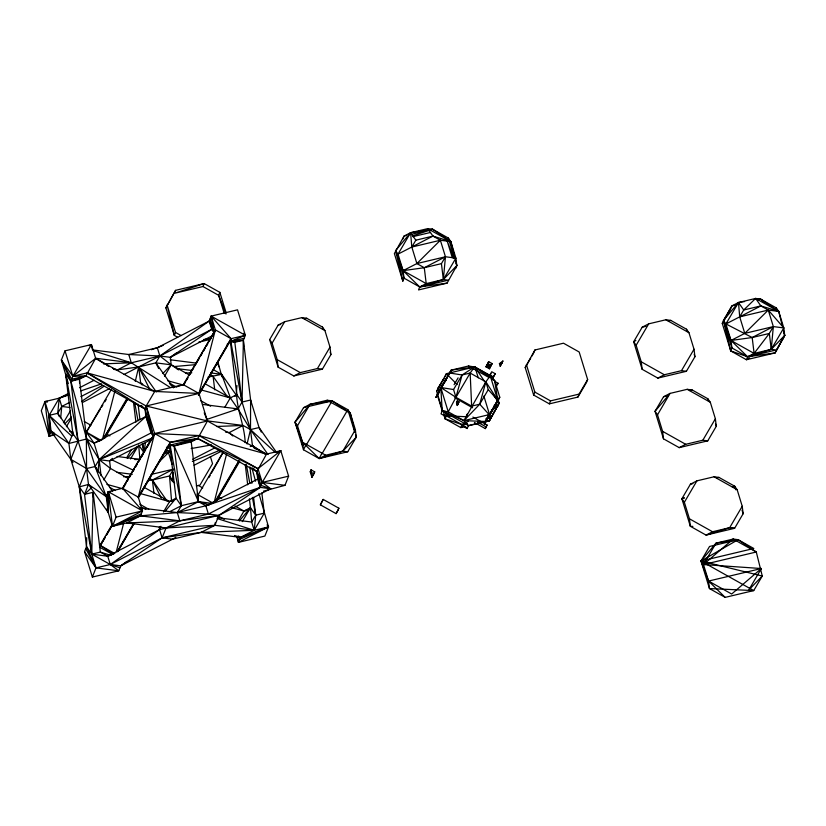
<?xml version="1.0" encoding="UTF-8"?>
<svg xmlns="http://www.w3.org/2000/svg" width="826" height="826" viewBox="0 0 826 826"><rect width="100%" height="100%" fill="white"/><g stroke="black" fill="none" stroke-linecap="round" stroke-linejoin="round"><path stroke-width="1.24" d="M258.91 493.483L268.512 526.905L254.232 530.302L214.925 525.305L166.047 527.928L126.739 522.93L140.523 515.837L142.485 510.881L138.262 497.107L122.558 488.311L108.278 491.697L108.227 512.554L112.46 526.317L126.739 522.93L131.809 522.476M107.101 494.681L108.227 512.554L88.475 484.439L86.554 468.548L86.338 432.132L111.365 389.407M254.614 448.611L252.415 445.482L250.495 429.592L250.608 400.021L243.391 340.25L245.353 335.294L237.537 309.843L211.136 316.11L209.174 321.077L159.862 355.996L124.055 374.467M127.028 561.381L120.73 565.831L118.768 570.797L92.367 577.064L84.551 551.613L86.513 546.657L86.709 537.643M236.99 385.566C234.336 405.349 244.558 423.201 245.177 442.674M268.058 454.579L250.495 429.592L242.049 402.055L243.391 340.25L229.896 341.665L227.14 344.318M215.101 522.879L214.925 525.305L201.141 532.388L172.572 539.172L120.73 565.831L110.281 564.509L95.992 567.896L92.367 577.064M60.701 417.832L61.743 406.454L59.214 398.184L68.228 393.548M97.974 472.296L99.141 459.648L94.071 443.128L86.338 432.132L100.214 409.345M172.376 481.754L173.192 472.906M402.83 281.119L395.551 250.608L404.007 278.145L419.711 286.942L443.345 279.529L445.451 256.772L440.372 240.252L432.969 236.102L427.723 228.626L410.584 232.705L404.079 236.04L394.374 253.582L402.83 281.119L404.007 278.145L403.098 270.649L398.029 254.129L395.551 250.608L410.584 232.705L432.648 229.256L448.353 238.064L450.831 241.584L455.9 258.104L456.809 265.6L455.632 268.574M735.708 304.97L731.981 305.857L723.452 320.416L731.898 347.952L747.602 356.76L771.247 349.346L773.342 326.59L768.273 310.07L760.87 305.919L755.614 298.444L738.475 302.512L731.981 305.857L722.265 323.389L730.721 350.926L746.425 359.733L774.995 352.95L784.7 335.408L783.791 327.922L778.722 311.392L776.244 307.871L760.539 299.074L755.614 298.444L743.73 309.987L739.704 316.854L725.92 323.937L731 340.467L731.898 347.952L730.721 350.926L747.602 356.76L774.995 352.95L784.7 335.408L783.502 330.606M59.389 416.696L57.727 413.31L59.214 398.184L67.443 394.838M175.824 537.292L172.572 539.172L162.123 537.85L159.583 529.59L159.852 527.143M238.859 539.884L238.487 542.352L264.878 536.074L268.512 526.905L267.077 524.871M140.482 458.399L143.92 452.514L145.479 442.499M135.278 381.354L138.706 366.93L155.846 362.862L171.219 364.813L189.051 374.808M247.067 444.016L250.495 429.592L238.022 408.922L230.289 397.925L204.662 383.553M102.362 439.69L114.897 391.07M116.363 551.562L123.745 522.889M263.442 491.171L284.97 485.327L288.604 476.158L280.788 450.707L266.509 454.104L198.911 435.55L170.342 442.344L138.262 497.107L154.638 433.536L146.192 406L87.122 372.887L72.833 376.284L70.871 381.24L78.098 441.012L86.554 468.548L106.306 496.663L108.227 512.554L106.884 508.94M214.161 502.353L226.685 453.732M489.374 377.079L474.527 366.961L462.085 374.973L455.942 397.327L448.239 411.823L442.22 410.873L437.15 394.353L451.368 370.089L468.507 366.011L474.527 366.961L490.231 375.768L494.681 380.683L499.751 397.203L494.702 406.805M449.313 372.96L462.085 374.973L470.159 373.053L485.864 381.86L488.259 389.645L479.73 404.203L471.646 406.124L455.942 397.327L470.159 373.053L474.527 366.961L451.368 370.089L440.785 387.518L442.22 410.873L463.954 420.63L479.73 404.203L485.864 381.86L490.231 375.768L497.696 400.073L484.356 424.45L492.761 410.109M146.718 414.146L145.913 416.469L99.141 459.648L95.124 466.514L86.554 468.548L70.84 459.349L51.078 431.244L49.157 415.354L44.934 401.581L59.214 398.184L68.878 394.921M59.214 398.184L49.157 415.354L68.919 443.459L70.84 459.349L79.296 486.886L86.513 546.657L91.769 554.132L107.741 556.249L159.583 529.59L218.849 515.383L270.691 488.724L260.242 487.392L257.702 479.132L258.507 476.808M47.402 401.374L44.934 401.581L41.3 410.749L49.116 436.2L55.063 434.786M68.31 383.594L61.392 360.002L65.027 350.833L91.418 344.566L95.651 358.329L104.386 363.781M101.123 440.258L94.071 443.128L86.668 438.978L68.919 443.459L51.078 431.244L49.116 436.2L53.876 434.239M68.919 443.459L72.843 433.536L65.615 373.775L70.871 381.24L86.668 438.978L95.124 466.514L106.306 496.663L108.278 491.697L110.653 491.625M65.615 373.775L78.098 441.012L70.84 459.349L72.967 462.539M86.554 468.548L79.296 486.886L91.769 554.132L95.992 567.896L118.768 570.797L110.281 564.509L91.769 554.132L84.541 494.361L79.296 486.886L88.475 484.439L106.306 496.663M119.946 567.823L110.281 564.509L107.741 556.249L100.338 552.098L93.111 492.327L84.541 494.361L88.475 484.439M177.693 337.297L174.327 335.418L165.881 307.881L175.587 290.339L204.146 283.555L219.85 292.352L226.107 312.703M175.587 290.339L165.881 307.881M108.278 491.697L116.084 517.148L112.46 526.317L142.485 510.881L108.278 491.697L112.46 526.317L140.523 515.837L177.301 512.574L205.86 505.791L257.702 479.132L256.803 471.636L266.509 454.104L207.44 420.992L198.983 393.455L183.279 384.648L154.72 391.441L146.192 406L145.004 408.973L145.913 416.469L150.982 432.989L153.46 436.51L150.26 441.993M175.515 332.434L174.327 335.418L167.059 304.897L175.515 332.434L181.121 335.583M202.969 286.529L204.146 283.555L174.41 293.313L202.969 286.529L218.673 295.336L226.014 314.045M116.084 517.148L142.485 510.881L122.558 488.311L154.638 433.536L207.44 420.992L204.228 412.804M219.85 292.352L218.673 295.336L224.187 313.291M214.584 331.866L215.369 329.884L211.136 316.11L245.353 335.294L229.896 341.665L198.446 395.334L231.073 338.681L245.353 335.294L243.918 333.26M243.629 346.631L243.391 340.25L234.821 342.284L229.896 341.665L231.073 338.681L211.136 316.11L214.192 332.857L211.714 329.337L209.174 321.077L157.332 347.736L151.282 349.718M277.226 452.183L280.788 450.707L262.203 482.436L260.242 487.392L218.849 515.383L214.925 525.305L162.123 537.85L110.281 564.509L159.583 529.59L160.894 526.276M166.408 447.971L169.165 445.317L174.1 445.947L191.229 441.869L197.734 438.534L207.44 420.992L146.192 406L153.46 436.51L145.913 416.469L94.071 443.128M120.73 565.831L162.123 537.85L166.047 527.928L179.831 520.834L208.4 514.051L260.242 487.392L256.803 471.636L253.055 468.105M261.821 492.792L264.289 513.142L254.232 530.302L240.449 537.385L238.487 542.352L268.512 526.905L240.449 537.385L201.141 532.388L162.123 537.85M310.235 471.791L311.02 469.798L314.716 471.873L311.929 477.294L310.235 471.791L313.932 473.866M402.902 239.024L404.079 236.04L406.568 235.451M323.173 499.41L320.374 504.831L336.089 513.627L338.092 510.2L338.877 508.217L323.173 499.41L320.374 504.831M395.551 250.608L403.098 270.649L419.711 286.942L448.27 280.159L443.345 279.529L426.206 283.607L419.711 286.942L418.534 289.926L447.093 283.132L456.809 265.6L455.611 260.789M442.158 409.221L436.644 391.266L446.36 373.724L474.527 366.961M437.914 394.023L435.973 397.337L451.368 370.089L450.191 373.063M445.183 376.697L446.36 373.724L457.181 384.524M498.574 400.187L485.533 421.477L468.394 425.545L442.22 410.873L441.043 413.857L445.41 416.304M465.771 426.423L460.805 427.6L445.1 418.803L446.277 415.819L444.811 411.038M456.479 402.902L457.263 400.92L458.998 401.89L457.274 405.483L456.479 402.902L458.213 403.873M487.856 363.626L488.641 361.643L492.11 363.585L489.436 368.788L485.967 366.847L488.641 361.643L488.641 366.207L490.376 367.178M462.859 426.082L467.217 428.529L468.394 425.545L463.954 420.63L448.239 411.823L440.785 387.518L453.557 389.531L455.942 397.327L440.785 387.518M493.329 376.914L492.544 378.897L495.208 373.703L491.749 371.762L489.859 374.973L493.329 376.914L495.208 373.703M500.215 366.228L502.889 361.024L499.431 363.647L500.215 366.228L502.889 361.024M474.413 422.489L485.327 428.611L487.051 425.018L472.864 417.068M468.259 425.834L489.374 420.816L499.08 403.274L497.613 398.483M525.202 367.529L534.918 349.987L563.477 343.203L579.181 352L587.637 379.537L586.46 382.51L577.921 397.079L549.362 403.862L533.658 395.055L525.202 367.529L530.684 358.164M533.73 352.96L534.918 349.987M533.658 395.055L534.835 392.082L526.379 364.545M549.362 403.862L550.539 400.889L579.109 394.105L587.637 379.537M577.921 397.079L579.109 394.105M774.995 352.95L784.7 335.408L783.595 331.815M458.998 401.89L457.274 405.483L457.263 400.92M485.327 428.611L487.051 425.018M306.27 444.336L303.472 449.757L319.177 458.564L347.736 451.77L356.264 437.212L355.366 429.716L350.286 413.196L347.818 409.675L332.104 400.868L327.179 400.249L310.049 404.317L303.545 407.662L295.016 422.22L303.472 449.757L302.564 442.261L297.494 425.741L295.016 422.22L310.049 404.317L332.104 400.868L350.286 413.196L355.077 432.411M321.975 453.144L319.177 458.564L302.564 442.261L295.016 422.22M314.716 471.873L311.929 477.294L311.02 469.798M336.089 513.627L338.877 508.217M463.954 420.63L485.864 381.86L497.696 400.073L485.533 421.477L463.954 420.63L489.168 414.642L479.73 404.203M480.66 422.024L489.374 420.816L499.08 403.274L497.706 399.763M435.973 397.337L438.441 392.97M442.127 386.434L451.368 370.089M208.926 477.562L210.176 475.353M211.425 473.143L222.7 453.267M216.484 500.721L239.034 460.97M187.863 377.637L183.382 385.412L185.313 382.149M189.144 375.417L215.369 329.884L231.073 338.681L198.983 393.455L146.192 406M105.232 537.117L100.751 544.892L105.253 537.272M106.513 534.897L111.624 526.017M117.736 551.479L133.729 523.715M176.144 386.991L183.279 384.648L215.369 329.884L198.983 393.455L154.72 391.441L95.651 358.329L85.935 375.871L79.441 379.206L70.871 381.24L61.392 360.002L72.833 376.284L91.418 344.566L92.295 349.346M47.454 401.57L44.934 401.581L49.116 436.2L49.157 415.354L57.727 413.31L61.743 406.454L69.642 402.396M63.416 422.778L70.313 410.997M66.4 426.712L71.273 418.39M103.333 438.74L127.07 398.215M104.819 438.121L127.927 398.69M158.623 368.499L155.846 362.862L159.862 355.996L211.714 329.337L213.913 330.565M103.797 479.916L110.498 468.466L109.59 460.98L112.398 458.389M164.519 376.253L171.219 364.813L170.321 357.328L176.609 352.867M126.688 457.738L131.561 449.416M130.508 458.967L138.045 446.112M122.558 488.311L154.638 433.536L198.911 435.55L257.98 468.662L262.203 482.436L270.691 488.724L261.026 485.409L256.803 471.636L197.734 438.534L170.342 442.344L154.638 433.536M122.661 489.095L125.872 483.613M127.152 481.424L128.433 479.235M129.723 477.046L131.644 473.752M132.924 471.563L134.215 469.375M135.495 467.186L137.415 463.902M138.706 461.703L139.986 459.514M141.267 457.325L143.197 454.042M144.478 451.853L145.758 449.654M147.049 447.465L148.969 444.181M186.593 379.96L187.874 377.771M189.164 375.582L191.085 372.289M192.365 370.1L193.656 367.911M194.936 365.722L199.427 358.05M200.708 355.861L201.998 353.673M203.279 351.484L205.199 348.19M206.49 346.001L207.77 343.812M209.05 341.623L210.981 338.34M212.261 336.141L213.542 333.952M113.141 554.153L100.008 545.253L112.202 524.438M106.533 535.083L111.025 527.411M138.262 497.107L170.342 442.344M138.365 497.892L169.165 445.317L197.734 438.534L257.98 468.662L280.788 450.707M117.003 551.861L133.688 523.385M117.746 551.551L134.431 523.075M171.529 500.732L169.516 475.972L172.964 470.097M163.476 511.986L169.567 501.578L176.062 498.243L169.609 444.832M224.806 407.29L230.289 397.925L236.794 394.58L230.33 341.169M269.648 339.61L278.186 325.052L284.681 321.706L301.82 317.638L306.745 318.268L322.45 327.065L324.928 330.586L329.997 347.116L330.906 354.602L322.377 369.16L293.808 375.954L278.104 367.147L269.648 339.61L272.126 343.131L277.206 359.661L278.104 367.147M272.126 343.131L284.681 321.706M140.523 507.897L177.301 512.574L208.4 514.051L218.849 515.383L179.831 520.834L177.301 512.574L181.317 505.708L174.1 445.947L171.808 444.894M230.237 340.188L234.821 342.284L242.049 402.055L238.022 408.922L206.232 419.618M208.4 514.051L205.86 505.791L198.457 501.64L198.126 494.795L223.154 452.07M215.121 501.403L238.859 460.877M216.608 500.783L239.716 461.352M293.808 375.954L300.313 372.609L317.442 368.541L329.997 347.116M257.702 479.132L258.961 476.984M238.477 520.401L243.969 511.046L250.464 507.701L249.39 498.801M297.494 425.741L310.049 404.317M441.425 263.639L443.345 279.529L455.9 258.104L445.451 256.772L441.425 263.639L424.285 267.717L416.882 263.566L411.813 247.046L415.839 240.18L410.584 232.705L398.029 254.129L432.969 236.102L450.831 241.584L455.012 258.393M242.307 521.629L250.464 507.701L255.719 515.176L254.232 530.302L201.141 532.388M306.126 445.214L332.104 400.868L308.511 406.475M321.83 454.021L347.818 409.675L354.798 432.421M347.736 451.77L342.811 451.151L325.671 455.219L319.177 458.564L342.811 451.151L355.366 429.716M436.644 391.266L441.518 382.944M442.746 380.858L443.965 378.783M445.018 381.891L446.308 379.681M454.083 384.72L458.11 377.854M453.557 389.531L462.085 374.973M486.917 365.237L485.967 366.847L491.315 365.567L489.591 364.596L488.641 366.207L486.751 364.855L490.221 366.806L489.436 368.788L488.114 364.493M489.704 375.882L490.964 373.744M496.271 386.496L498.15 383.285L494.681 381.333M485.533 421.477L499.751 397.203L497.696 400.073L488.259 389.645M489.374 420.816L499.08 403.274L493.39 394.725M531.903 356.078L533.121 354.003M642.215 327.189L633.676 341.747L642.132 369.284L657.837 378.091L686.406 371.297L694.934 356.739L694.026 349.243L688.956 332.723L686.478 329.202L670.774 320.395L665.849 319.776L648.709 323.844L642.215 327.189L645.942 326.301M642.132 369.284L641.234 361.788L636.154 345.268L648.709 323.844M663.567 396.738L655.039 411.296L663.495 438.833L679.199 447.64L707.758 440.847L716.287 426.288L715.378 418.792L710.308 402.272L707.83 398.751L692.126 389.944L687.201 389.325L670.062 393.393L663.567 396.738L668.533 395.551M657.837 378.091L664.341 374.746L681.481 370.678L694.026 349.243M657.517 414.817L670.062 393.393L655.039 411.296L657.517 414.817L662.586 431.337L663.495 438.833M722.265 323.389L730.803 308.831M749.698 357.854L746.425 359.733L747.602 356.76L754.107 353.414L771.247 349.346L783.791 327.922L773.342 326.59L769.326 333.456L752.187 337.524L725.92 323.937L738.475 302.512L744.608 301.562M679.199 447.64L685.694 444.295L702.833 440.227L715.378 418.792M692.869 526.399L690.34 526.286L689.442 518.8L684.362 502.28L681.884 498.749L690.422 484.191L696.917 480.846L714.056 476.778L718.981 477.407L734.686 486.204L737.164 489.735L742.233 506.255L743.142 513.741L734.613 528.31L706.044 535.093L690.34 526.286L681.884 498.749L684.073 497.5M684.362 502.28L696.917 480.846M701.006 561.03L762.264 576.021L748.8 589.96L761.355 568.525L703.484 564.55L701.006 561.03L709.544 546.471L738.103 539.677L753.808 548.485L701.006 561.03L709.462 588.566L725.166 597.374L753.735 590.58L762.264 576.021L756.286 552.005L738.103 539.677L733.178 539.058L716.039 543.126L701.006 561.03L708.563 581.07L709.462 588.566L753.735 590.58L701.006 561.03L738.103 539.677L716.039 543.126L703.484 564.55L708.563 581.07L725.166 597.374M742.233 506.255L729.678 527.68L706.044 535.093L712.549 531.748L729.678 527.68L734.613 528.31L730.814 528.134M101.536 407.177L102.858 405.008M104.84 401.756L106.162 399.588M103.364 438.761L127.813 398.628M443.841 378.804L437.821 388.282L438.988 393.166M731 340.467L752.187 337.524L773.342 326.59L744.784 333.374L731 340.467L754.107 353.414L769.326 333.456L771.247 349.346L776.172 349.966L747.602 356.76L731 340.467L723.452 320.416L738.475 302.512L743.73 309.987L760.87 305.919L778.722 311.392L782.005 324.608M127.596 458.234L137.085 446.928M164.994 511.428L176.062 498.243L181.317 505.708L198.457 501.64L212.654 503.447M239.385 520.896L250.464 507.701L251.693 522.042L254.232 530.302L217.166 518.552M235.018 396.439L236.794 394.58L242.049 402.055L250.608 400.021L259.065 427.558L261.295 432.07M64.696 423.975L71.418 417.016M162.815 373.528L171.219 364.813L178.571 369.883M443.345 279.529L456.809 265.6L456.066 263.205M342.811 451.151L356.264 437.212L355.665 434.806M771.247 349.346L784.7 335.408M159.428 461.558L168.463 452.586L170.724 451.43M416.882 263.566L445.451 256.772L424.285 267.717L426.206 283.607L403.098 270.649L416.882 263.566L440.372 240.252L450.831 241.584L432.648 229.256L427.723 228.626L450.831 241.584M84.541 494.361L91.686 487.526M65.027 350.833L72.833 376.284L95.651 358.329M496.426 384.586L498.15 383.285M81.753 401.322L104.045 386.248M93.266 350.007L128.763 354.519L159.862 355.996L170.321 357.328L211.714 329.337M464.078 425.72L460.805 427.6L461.982 424.626L468.487 421.281M491.356 410.016L497.902 406.258L494.154 405.339M635.865 340.488L633.676 341.747L636.154 345.268M781.344 339.641L783.523 338.381M147.389 480.742L152.376 480.051L173.543 469.116L151.189 474.423M177.301 512.574L198.457 501.64L209.174 504.923M760.87 305.919L739.704 316.854L744.784 333.374L768.273 310.07L778.722 311.392L760.539 299.074L758.092 299.456M89.198 345.702L91.418 344.566M79.502 387.755L94.154 380.218M171.219 364.813L159.862 355.996L131.303 362.779L117.519 369.872L113.72 369.387M80.907 396.594L102.321 385.587M82.342 402.561L109.393 388.654M170.321 357.328L213.149 335.304M150.982 432.989L99.141 459.648L101.071 475.652M151.292 439.535L109.59 460.98L99.141 459.648L86.668 438.978L79.441 379.206L79.585 383.037M225.508 432.05L229.308 432.535L243.092 425.442L250.495 429.592L275.048 452.194M192.695 459.256L215.235 447.671M194.131 465.224L221.182 451.316M250.257 446.598L252.415 445.482L260.81 451.233M170.053 511.511L181.317 505.708L170.022 444.811M112.46 526.317L141.308 513.855M268.512 526.905L239.664 539.368L238.6 535.929M170.332 387.539L131.303 362.779L128.763 354.519L157.332 347.736L163.207 345.34M153.213 437.666L99.141 459.648L110.498 468.466L128.329 478.471M163.496 453.773L170.817 451.636M192.344 461.466L219.375 450.469M212.912 502.92L205.86 505.791L260.242 487.392M107.741 556.249L114.793 553.379M70.871 381.24L85.935 375.871L145.004 408.973L153.46 436.51M249.762 508.971L243.969 511.046L231.672 507.67M80.969 390.832L101.505 383.873M412.422 235.895L432.648 229.256L411.534 234.274M197.734 438.534L174.1 445.947L198.457 501.64L191.229 441.869M412.845 236.659L430.222 232.529M415.839 240.18L432.969 236.102M440.372 240.252L411.813 247.046L410.584 232.705M198.725 342.15L209.907 339.496M278.186 325.052L280.664 324.463M304.257 318.857L306.745 318.268M229.896 341.665L244.176 338.268M208.121 377.09L221.678 374.354L236.308 395.179M53.866 432.38L50.293 433.227L49.157 415.354L71.821 436.211M303.545 407.662L306.033 407.073M668.286 320.994L670.774 320.395M758.062 299.662L760.539 299.074L764.411 302.213M502.105 363.006L499.431 363.647L501 364.235M250.495 429.592L259.065 427.558L276.627 452.545M149.207 478.275L152.376 480.051L169.516 475.972L174.637 483.262M196.33 485.956L199.995 485.079L212.55 463.654L210.382 456.571M466.948 423.449L461.982 424.626L445.1 418.803L443.634 414.012M485.585 419.019L490.551 417.842L483.85 396.026M173.295 500.701L169.567 501.578L140.069 493.483M256.803 471.636L262.203 482.436L288.604 476.158M689.648 390.543L692.126 389.944M248.729 509.91L243.969 511.046L235.049 506.049M264.289 513.142L255.719 515.176L251.693 522.042L217.455 517.685M690.422 484.191L692.9 483.602M716.493 477.996L718.981 477.407M681.884 498.749L684.341 498.171M732.228 486.793L734.686 486.204L735.79 489.797M165.293 450.81L168.463 452.586L170.992 452.142M191.229 448.539L211.466 444.935M403.098 270.649L424.285 267.717M419.711 286.942L447.093 283.132M203.661 339.507L211.136 338.464M466.969 423.934L461.982 424.626L446.277 415.819L466.514 416.748M173.997 366.568L195.555 364.658M103.498 363.874L131.303 362.779L93.049 350.658M185.478 373.042L191.797 372.794M234.233 409.076L238.022 408.922L202.515 404.41M216.546 426.484L243.092 425.442L206.324 420.764M134.844 459.576L139.904 459.38L138.675 445.038M123.487 476.747L129.806 476.499M126.739 522.93L179.831 520.834L140.523 515.837M72.833 376.284L85.935 375.871L71.656 379.258L61.392 360.002M486.751 417.667L490.551 417.842L487.846 415.137M681.481 370.678L686.406 371.297M317.442 368.541L322.377 369.16M170.197 359.785L195.555 363.017M95.795 358.267L131.303 362.779M176.537 368.53L191.756 370.471M702.833 440.227L707.758 440.847M44.934 401.581L47.464 401.901M61.743 406.454L69.88 407.486M117.075 456.479L139.904 459.38M262.203 482.436L284.97 485.327M117.075 472.348L132.294 474.289M210.62 372.898L221.678 374.354L223.898 378.866M167.606 380.724L183.589 385.112M200.79 389.831L230.289 397.925M154.72 391.441L87.122 372.887L145.004 408.973L141.267 405.442M69.487 431.182L73.173 432.194M106.884 484.377L121.628 488.424M165.819 449.902L170.59 451.368M111.056 555.382L100.338 552.098L91.769 554.132L93.111 492.327L93.307 497.428M112.739 368.355L117.519 369.872L138.706 366.93L156.269 391.916M234.47 535.496L240.449 537.385M163.775 499.018L169.567 501.578L143.93 487.216M141.339 507.432L145.975 509.477M111.975 459.896L133.595 470.376M255.141 448.415L266.509 454.104M755.614 298.444L778.722 311.392M665.849 319.776L688.956 332.723M641.234 361.788L664.341 374.746M687.201 389.325L710.308 402.272M662.586 431.337L685.694 444.295M714.056 476.778L737.164 489.735M534.835 392.082L550.539 400.889M468.507 366.011L470.686 367.24M472.864 368.458L489.229 377.627M492.502 379.464L494.681 380.683L497.696 400.073M689.442 518.8L712.549 531.748M440.072 389.542L437.821 388.282L438.926 391.875M454.651 397.719L472.596 407.776M488.3 416.583L490.551 417.842M301.82 317.638L324.928 330.586M477.542 422.107L486.266 427.001M277.206 359.661L300.313 372.609M327.179 400.249L350.286 413.196M212.963 369.48L221.678 374.354L230.63 398.473M209.928 374.612L213.108 376.398L227.739 397.213M325.671 455.219L302.564 442.261L301.779 444.254L303.627 445.286M169.382 383.13L176.062 386.878M200.584 400.62L210.62 406.237M166.811 447.134L170.115 448.983M84.252 421.518L90.932 425.266M106.544 434.011L109.879 435.891M198.271 485.43L202.731 487.929M218.332 496.674L221.678 498.553M100.927 440.31L86.338 432.132L99.471 441.032M198.126 494.795L212.716 502.972M217.599 515.61L224.29 519.358M109.765 487.402L115.341 490.53M139.862 504.273L148.773 509.27M100.008 545.253L114.597 553.42M99.481 547.091L112.687 554.494M106.575 365.133L108.753 366.496M149.826 389.5L138.706 366.93L140.626 382.82L142.733 384.193M492.564 379.237L494.681 380.683M262.916 452.669L265.012 454.114M170.042 384.441L174.245 387.332M442.22 410.873L449.52 416.025M463.056 425.586L467.217 428.529M476.86 368.51L474.919 366.94L478.264 377.843M252.415 445.482L256.194 448.962M51.078 431.244L54.857 434.713M229.308 432.535L232.808 435.963M783.791 327.922L768.273 310.07L739.704 316.854L738.475 302.512M725.92 323.937L723.452 320.416L730.721 350.926M155.846 362.862L173.408 387.848M140.626 382.82L142.093 384.906M139.326 445.978L143.92 452.514L142.846 443.614M154.008 493.494L152.376 480.051L167.017 500.876M72.843 433.536L78.098 441.012M57.727 413.31L73.091 435.178M112.687 491.501L95.124 466.514L97.344 471.026M84.551 551.613L95.992 567.896L86.513 546.657M484.872 381.901L474.919 366.94L490.623 375.737L491.356 378.132M85.728 548.64L95.992 567.896M140.864 507.639L142.485 510.881M169.516 475.972L171.736 480.495M152.376 480.051L161.276 498.099M209.174 321.077L214.192 332.857L209.959 319.094M454.052 258.579L447.176 241.037L452.318 257.795M776.244 307.871L776.977 310.266M686.478 329.202L687.211 331.598M694.201 354.344L694.934 356.739M707.83 398.751L708.574 401.147M715.553 423.893L716.287 426.288M742.037 510.148L743.142 513.741M448.353 238.064L454.599 258.414M322.45 327.065L323.183 329.46M330.173 352.206L330.906 354.602M355.531 434.817L356.264 437.212M217.796 361.736L221.967 376.801M236.721 536.611L238.487 542.352L237.392 536.373M157.332 347.736L159.862 355.996M168.463 452.586L172.087 464.388M251.847 467.692L255.544 481.197M443.934 413.919L445.1 418.803M217.703 361.829L218.725 366.765M230.506 339.889L242.049 402.055M246.303 464.429L249.834 483.458M252.415 497.417L255.719 515.176L253.561 497.376M197.042 494.031L198.457 501.64M134.741 403.036L138.035 420.795M142.279 443.634L143.92 452.514M217.661 361.85L218.085 364.39M752.187 337.524L754.107 353.414M249.875 466.855L251.868 483.386M245.239 464.46L247.697 484.81M217.599 361.829L217.899 364.297M213.108 376.398L214.729 389.841M159.284 527.091L159.583 529.59M138.087 404.193L139.924 419.453M133.451 401.797L135.908 422.148M470.159 373.053L471.646 406.124M250.608 400.021L250.712 403.842M467.413 414.012L465.688 417.595L467.413 414.012M492.11 363.585L490.221 366.806L488.641 366.207L492.11 363.585M733.178 539.058L703.484 564.55L756.286 552.005L733.178 539.058M761.355 568.525L731.671 594.028L708.563 581.07L761.355 568.525"/></g></svg>
